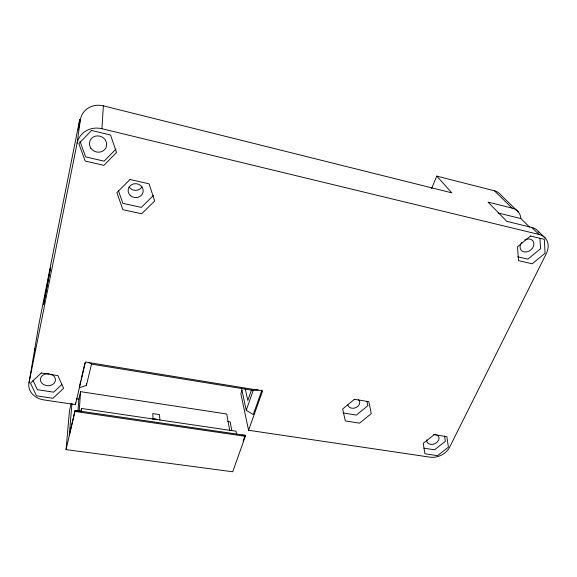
<?xml version="1.0" encoding="UTF-8"?>
<svg xmlns="http://www.w3.org/2000/svg" width="577" height="577" viewBox="0 0 577 577"><rect width="100%" height="100%" fill="white"/><g stroke="black" fill="none" stroke-linecap="round" stroke-linejoin="round"><path stroke-width="0.87" d="M529.657 227.194L520.894 218.582A17.058 13.639 -39.3 0 0 512.073 208.102L488.012 202.101L506.75 221.33L531.843 227.453L538.99 234.45A18.24 14.194 -38 0 1 546.304 253.555L449.541 447.355A15.557 11.403 -24 0 1 430.038 457.172L248.579 430.276L262.629 390.903L85.446 362.039L75.45 404.607L44.126 399.962A18.334 14.584 2.9 0 1 28.98 382.984L77.094 143.24A21.147 19.589 20.6 0 1 101.927 128.714L103.355 105.843L451.834 192.862L436.753 176.108L431.603 188.556M79.143 387.737L86.391 385.479L86.5 383.691M81.285 411.726L81.508 408.458L236.007 431.207L236.62 434.423M79.208 411.192L80.592 391.668L226.747 413.997L229.74 430.63M77.924 411.545L78.833 399.14L80.592 391.668M66.059 449.62L75.133 410.42L245.131 435.289L245.34 436.306L232.719 471.77L66.059 449.62L69.464 410.846L71.223 403.244M75.45 404.607L75.594 402.847M71.952 403.489L69.254 435.39L75.133 410.42M77.094 143.24L80.383 119.374A19.632 18.327 26 0 1 103.355 105.843M28.98 382.984L39.186 322.702L79.741 119.403L78.277 129.904L80.383 119.374M79.345 386.886L80.744 380.907M81.148 379.197L84.956 362.962M86.391 385.479L91.498 364.13L88.526 362.262M80.708 411.79L81.508 408.458M242.015 390.304L240.854 393.687L248.579 430.276M251.572 389.699L247.814 400.474L245.146 388.379M261.922 390.124L253.224 414.553L246.235 410.283L253.195 390.413L258.114 389.792M243.068 441.088L245.131 435.289L241.785 435.267M115.955 149.097L104.105 161.163L85.641 156.894L79.958 141.3M153.489 195.437L141.315 207.395L122.872 203.364L118.444 190.713M61.753 384.585L53.675 392.165L37.404 389.706L32.961 380.301M75.053 411.451L245.34 436.306M423.871 448.17L434.531 449.786L445.336 441.355L444.564 436.118M76.416 398.779L78.833 399.14M227.691 421.506L230.18 421.874L231.774 430.593M343.171 412.966L356.362 415.072L367.888 405.653L367.008 401.412M91.498 364.13L253.195 390.413M517.706 256.801L527.897 259.152L540.562 248.723L539.971 238.359M101.927 128.714L538.99 234.45M498.398 213.036L520.894 218.582M436.753 176.108L494.374 190.778A16.286 13.242 -40.3 0 1 500.353 194.449L518.269 211.882M75.897 410.68L77.419 411.213M538.269 231.341L545.496 238.373M494.374 190.778L512.073 208.102M241.417 387.816L246.235 410.283M159.894 420.244L159.526 414.589L152.768 413.586L153.071 419.241M34.858 350.131A17.13 13.985 4.3 0 1 34.771 348.659M531.843 227.453A17.93 14.05 -38.3 0 1 539.134 232.531M524.774 239.931A7.515 5.878 -38.2 0 1 533.913 244.1A7.515 5.878 -38.2 0 1 524.45 251.976A7.515 5.878 -38.2 0 1 521.774 242.434M51.101 374.278A7.559 6.037 3.1 0 1 52.81 384.405A7.559 6.037 3.1 0 1 40.65 381.145A7.559 6.037 3.1 0 1 49.211 373.773M436.71 434.834A6.419 4.731 -24.1 0 1 435.209 443.547A6.419 4.731 -24.1 0 1 426.778 439.862M433.767 434.373A6.419 4.731 -24.1 0 1 435.325 434.431M141.913 186.84A7.407 6.874 8.3 0 1 129.14 187.114M358.404 399.558A6.131 4.789 -21 0 1 356.319 407.434A6.131 4.789 -21 0 1 347.917 404.996M152.162 418.83A6.65 5.251 -5.9 0 1 157.153 419.566M43.585 304.086L43.549 304.714L50.574 267.778L43.585 304.086M91.548 130.452L78.833 143.651L85.201 161.055L103.903 165.347L116.518 152.508L110.532 135.025L91.548 130.452M130.027 179.505L116.9 192.624L122.908 209.711L141.661 213.764L154.686 200.998L149.068 183.825L130.027 179.505M41.234 372.994L30.502 383.222L36.495 395.829L52.947 398.281L63.621 388.292L57.909 375.613L41.234 372.994M530.465 236.022L517.511 246.79L518.535 260.638L532.239 263.79L545.063 253.267L544.313 239.347L530.465 236.022M354.422 399.291L342.623 409.021L345.342 420.921L359.594 423.157L371.285 413.637L368.833 401.679L354.422 399.291M434.214 434.676L423.208 443.331L424.946 453.796L437.489 455.671L448.408 447.182L446.872 436.659L434.214 434.676M90.877 148.202A8.705 8.078 21.4 0 0 105.786 148.051A8.705 8.078 21.4 0 0 97.535 135.883A8.705 8.078 21.4 0 0 90.877 148.202M130.532 195.682A7.559 6.982 7.2 0 0 143.017 192.321A7.559 6.982 7.2 0 0 133.41 183.926A7.559 6.982 7.2 0 0 130.532 195.682"/></g></svg>
